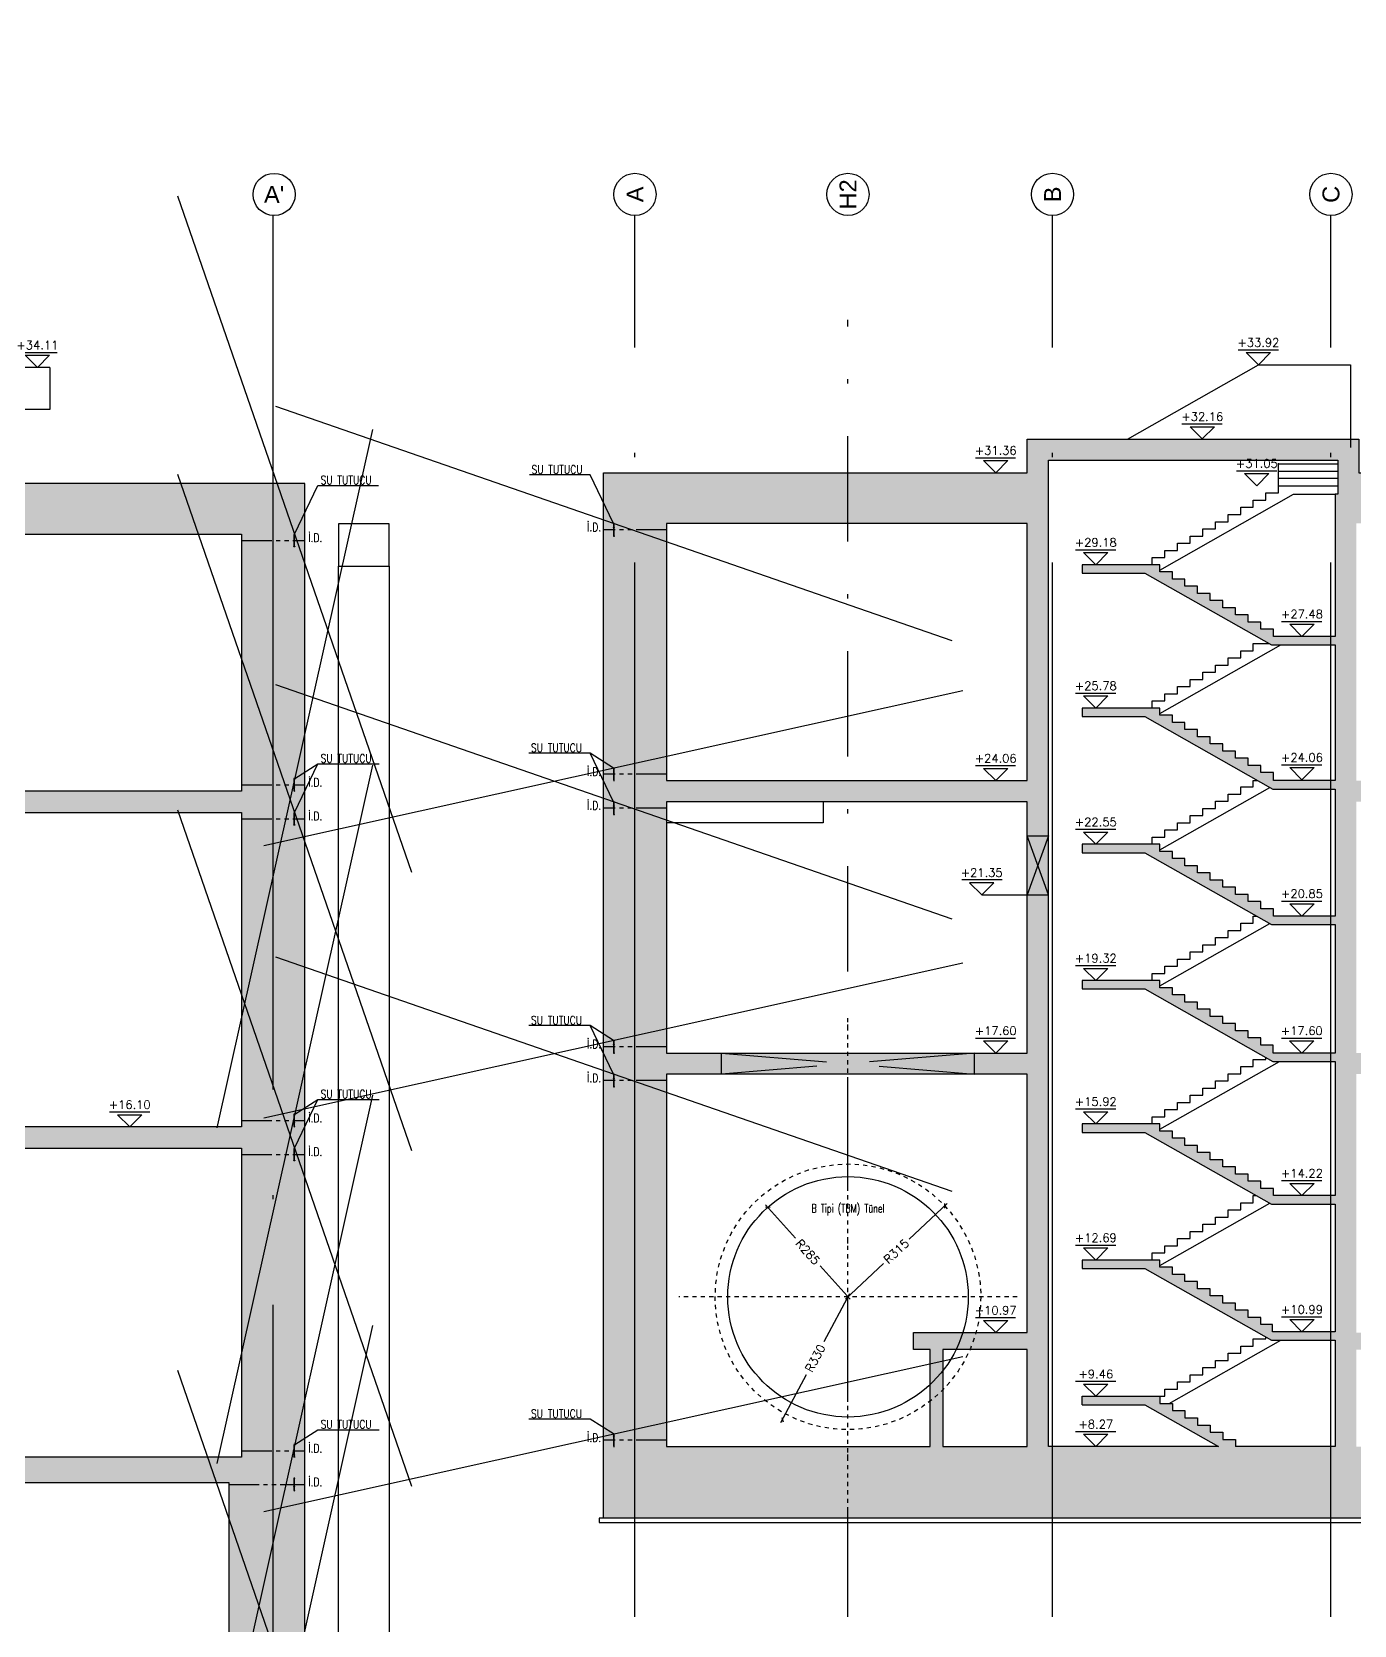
# Model space of a CAD drawing. Header units: millimetres. Extents: x 400408 to 401352, y 4543980 to 4544157.
# Drawn here: x 401005.74 to 401037.09, y 4544033.75 to 4544071.54 of the extents above; entities that cross this region are included whole.
import ezdxf
from ezdxf.enums import TextEntityAlignment as Align

# ---------------------------------------------------------------- set-up
doc = ezdxf.new("R2010")
doc.units = ezdxf.units.MM
for name, pattern in [('ACAD_ISO05W100', [33, 24, -3, 0, -3, 0, -3]), ('AKS', [3, 2.5, -0.25, 0, -0.25]), ('CIZGI', [0.4, 0.25, -0.15]), ('CONTINU', [0]), ('DASHDOT2', [0.5, 0.25, -0.125, 0, -0.125]), ('HIDDEN', [0.375, 0.25, -0.125])]:
    doc.linetypes.add(name, pattern=pattern)
for name, color, linetype in [('aks prota', 2, 'AKS'), ('caks prota', 4, 'Continuous'), ('görünüş prota', 4, 'Continuous'), ('inşaat derzi prota', 11, 'Continuous'), ('kesit prota', 1, 'Continuous'), ('kesit tarama prota', 252, 'Continuous'), ('kot prota', 4, 'Continuous'), ('lkolon prota', 4, 'Continuous'), ('merdiven prota', 2, 'Continuous'), ('not prota', 2, 'Continuous'), ('not yazısı prota', 6, 'Continuous'), ('not çizgisi prota', 4, 'Continuous'), ('PRT-AL-TUNEL_EKSENI', 14, 'DASHDOT2'), ('PRT-CST-rc_level', 6, 'Continuous'), ('PRT-CST-rc_levermark', 4, 'Continuous'), ('st_s_su tutucu', 2, 'Continuous'), ('st_s_ölçü', 4, 'Continuous'), ('taks prota', 7, 'Continuous')]:
    doc.layers.add(name, color=color, linetype=linetype)
doc.layers.add('PRT-KD-kazik', color=172, linetype='Continuous', lineweight=25)
doc.styles.add('OLCU', font='romanstw.shx')
doc.styles.get("Standard").update_dxf_attribs({"font": 'Arial.ttf'})
doc.styles.add('TAKS', font='Arial Unicode.ttf')
doc.styles.add('TEXT250', font='romanstw.shx', dxfattribs={"width": 0.8, "height": 25})
doc.styles.add('TSIMPLEX', font='romanstw.shx')
doc.dimstyles.new('1-100', dxfattribs={"dimscale": 0.5, "dimtxt": 2, "dimasz": 7.5, "dimexe": 3, "dimexo": 5, "dimgap": 5, "dimtad": 3, "dimdec": 1, "dimlfac": 2, "dimzin": 9, "dimdsep": 46, "dimtxsty": 'Standard', "dimblk": 'OBLIQUE', "dimcen": 0.09, "dimclrd": 3, "dimclre": 3, "dimclrt": 1, "dimadec": 3, "dimazin": 0, "dimtfac": 1, "dimtdec": 1, "dimtofl": 0, "dimtmove": 0, "dimatfit": 3, "dimfxl": 4, "dimtolj": 1, "dimtzin": 0, "dimarcsym": 0})
doc.dimstyles.new('1-50', dxfattribs={"dimtxt": 10, "dimasz": 4, "dimexe": 4, "dimexo": 8, "dimgap": 4, "dimtad": 1, "dimdec": 1, "dimrnd": 0.05, "dimzin": 9, "dimdsep": 46, "dimtxsty": 'OLCU', "dimblk1": 'OBLIQUE', "dimblk2": 'OBLIQUE', "dimsah": 1, "dimcen": 2, "dimdle": 4, "dimclrd": 4, "dimclre": 4, "dimclrt": 3, "dimadec": 1, "dimazin": 0, "dimtfac": 1, "dimtdec": 1, "dimtix": 1, "dimtmove": 2, "dimatfit": 3, "dimldrblk": 'OBLIQUE', "dimfxl": 1, "dimtvp": 1, "dimtolj": 1, "dimtzin": 1, "dimarcsym": 0})

# ---------------------------------------------------------------- blocks, each defined once
blk = doc.blocks.new('KOTK5')
at = {"layer": 'PRT-CST-rc_levermark'}
blk.add_line((217, 160), (-213, 160), dxfattribs=at)
blk.add_lwpolyline([(130, 130), (-130, 130), (0, 0)], close=True, dxfattribs=at)
at = {"layer": 'PRT-CST-rc_level', "style": 'OLCU'}
blk.add_attdef('000.00', text='', height=90, dxfattribs=at).set_placement((0, 193), align=Align.CENTER)
blk = doc.blocks.new('_Oblique')
at = {"layer": 'st_s_ölçü', "lineweight": -2}
blk.add_line((-0.5, -0.5), (0.5, 0.5), dxfattribs=at)
blk = doc.blocks.new('D')
at = {"layer": 'st_s_su tutucu', "linetype": 'CONTINU', "ltscale": 0.2}
for p, q in [((-39987.8, 52508.2), (-39992.6, 52508.2)), ((-39992.6, 52508.2), (-39992.6, 52507.4)), ((-39992.6, 52507.4), (-39990.6, 52506.1)), ((-39992.6, 52449), (-39990.6, 52450.3)), ((-39992.6, 52448.2), (-39992.6, 52449)), ((-39987.8, 52448.2), (-39992.6, 52448.2)), ((-39990.6, 52478.7), (-39991.9, 52478.7)), ((-39991.9, 52478.7), (-39991.9, 52477.7)), ((-39991.9, 52477.7), (-39990.6, 52477.7)), ((-39990.6, 52498.5), (-39991.5, 52498.5)), ((-39991.5, 52498.5), (-39991.5, 52497.9)), ((-39991.5, 52497.9), (-39990.6, 52497.9)), ((-39990.6, 52488.5), (-39991.5, 52488.5)), ((-39991.5, 52488.5), (-39991.5, 52487.9)), ((-39991.5, 52487.9), (-39990.6, 52487.9)), ((-39991.5, 52467.9), (-39991.5, 52468.5)), ((-39991.5, 52468.5), (-39990.6, 52468.5)), ((-39990.6, 52467.9), (-39991.5, 52467.9)), ((-39991.5, 52457.9), (-39991.5, 52458.5)), ((-39991.5, 52458.5), (-39990.6, 52458.5)), ((-39990.6, 52457.9), (-39991.5, 52457.9)), ((-39990.6, 52506.1), (-39990.6, 52498.5)), ((-39990.6, 52497.9), (-39990.6, 52488.5)), ((-39990.6, 52487.9), (-39990.6, 52478.7)), ((-39990.6, 52468.5), (-39990.6, 52477.7)), ((-39990.6, 52458.5), (-39990.6, 52467.9)), ((-39990.6, 52450.3), (-39990.6, 52457.9)), ((-39989.8, 52506.1), (-39987.8, 52507.4)), ((-39989.8, 52498.5), (-39989.8, 52506.1)), ((-39988.9, 52498.5), (-39989.8, 52498.5)), ((-39989.8, 52488.5), (-39989.8, 52497.9)), ((-39989.8, 52497.9), (-39988.9, 52497.9)), ((-39988.9, 52488.5), (-39989.8, 52488.5)), ((-39989.8, 52478.7), (-39989.8, 52487.9)), ((-39989.8, 52487.9), (-39988.9, 52487.9)), ((-39988.5, 52478.7), (-39989.8, 52478.7)), ((-39989.8, 52477.7), (-39988.5, 52477.7)), ((-39989.8, 52477.7), (-39989.8, 52468.5)), ((-39989.8, 52468.5), (-39988.9, 52468.5)), ((-39988.9, 52467.9), (-39989.8, 52467.9)), ((-39989.8, 52467.9), (-39989.8, 52458.5)), ((-39989.8, 52458.5), (-39988.9, 52458.5)), ((-39988.9, 52457.9), (-39989.8, 52457.9)), ((-39989.8, 52457.9), (-39989.8, 52450.3)), ((-39989.8, 52450.3), (-39987.8, 52449)), ((-39988.9, 52497.9), (-39988.9, 52498.5)), ((-39988.9, 52487.9), (-39988.9, 52488.5)), ((-39988.9, 52468.5), (-39988.9, 52467.9)), ((-39988.9, 52458.5), (-39988.9, 52457.9)), ((-39988.5, 52477.7), (-39988.5, 52478.7)), ((-39987.8, 52507.4), (-39987.8, 52508.2)), ((-39987.8, 52449), (-39987.8, 52448.2))]:
    blk.add_line(p, q, dxfattribs=at)
blk = doc.blocks.new('*D11')
at = {"layer": 'DEFPOINTS', "color": 0, "transparency": 16777216}
for p in [(-455.8, 109.6), (-265.8, -102.9)]:
    blk.add_point(p, dxfattribs=at)
at = {"layer": 'st_s_ölçü', "color": 4, "lineweight": -2, "transparency": 16777216}
for p, q in [((-461.1, 115.6), (-389.9, 36)), ((-260.5, -108.8), (-331.6, -29.2))]:
    blk.add_line(p, q, dxfattribs=at)
at = {"layer": 'st_s_ölçü', "color": 4, "lineweight": -2, "transparency": 16777216, "xscale": 8, "yscale": 8, "zscale": 8, "rotation": 131.8058995973175}
blk.add_blockref('_Oblique', (-455.8, 109.6), dxfattribs=at)
at = {"layer": 'st_s_ölçü', "color": 3, "transparency": 16777216, "insert": (-360.8, 3.4), "char_height": 20, "attachment_point": 5, "rotation": 311.8059, "style": 'OLCU'}
blk.add_mtext('\\A1;R285', dxfattribs=at)
blk = doc.blocks.new('*D12')
at = {"layer": 'DEFPOINTS', "color": 0, "transparency": 16777216}
for p in [(-36.3, 113), (-265.8, -102.9)]:
    blk.add_point(p, dxfattribs=at)
at = {"layer": 'st_s_ölçü', "color": 4, "lineweight": -2, "transparency": 16777216}
for p, q in [((-30.5, 118.4), (-120.6, 33.7)), ((-271.6, -108.3), (-181.5, -23.6))]:
    blk.add_line(p, q, dxfattribs=at)
at = {"layer": 'st_s_ölçü', "color": 4, "lineweight": -2, "transparency": 16777216, "xscale": 8, "yscale": 8, "zscale": 8, "rotation": 43.24583088137385}
blk.add_blockref('_Oblique', (-36.3, 113), dxfattribs=at)
at = {"layer": 'st_s_ölçü', "color": 3, "transparency": 16777216, "insert": (-151.1, 5.1), "char_height": 20, "attachment_point": 5, "rotation": 43.2458, "style": 'OLCU'}
blk.add_mtext('\\A1;R315', dxfattribs=at)
blk = doc.blocks.new('*D13')
at = {"layer": 'DEFPOINTS', "color": 0, "transparency": 16777216}
for p in [(-265.8, -102.9), (-421, -394.1)]:
    blk.add_point(p, dxfattribs=at)
at = {"layer": 'lkolon prota', "color": 4, "lineweight": -2, "transparency": 16777216}
for p, q in [((-262, -95.8), (-322.9, -209.9)), ((-424.8, -401.1), (-364, -287))]:
    blk.add_line(p, q, dxfattribs=at)
at = {"layer": 'lkolon prota', "color": 4, "lineweight": -2, "transparency": 16777216, "xscale": 8, "yscale": 8, "zscale": 8, "rotation": 241.9351701811658}
blk.add_blockref('_Oblique', (-421, -394.1), dxfattribs=at)
at = {"layer": 'lkolon prota', "color": 3, "transparency": 16777216, "insert": (-343.4, -248.5), "char_height": 20, "attachment_point": 5, "rotation": 61.9352, "style": 'OLCU'}
blk.add_mtext('\\A1;R330', dxfattribs=at)
blk = doc.blocks.new('A$C127942D9')
at = {"layer": 'aks prota', "ltscale": 2}
blk.add_line((-265.793, -631.684), (-265.793, 559.681), dxfattribs=at)
at = {"layer": 'aks prota'}
blk.add_line((135.187, -102.854), (-666.774, -102.854), dxfattribs=at)
at = {"layer": 'görünüş prota', "color": 6, "linetype": 'CIZGI', "ltscale": 2}
blk.add_circle((-265.793, -102.854), 315, dxfattribs=at)
at = {"layer": 'görünüş prota', "color": 6}
blk.add_circle((-265.793, -102.854), 285, dxfattribs=at)
at = {"layer": 'not prota', "style": 'TEXT250', "width": 0.7}
blk.add_text('B Tipi (TBM) Tünel', height=20, dxfattribs=at).set_placement((-265.793, 106.819), align=Align.MIDDLE_CENTER)
at = {"layer": 'lkolon prota'}
dim = blk.add_radius_dim(center=(-265.793, -102.854), mpoint=(-421.048, -394.051), dimstyle='1-100', dxfattribs=at)
dim.commit()
dim.dimension.update_dxf_attribs({"geometry": '*D13', "text_midpoint": (-343.421, -248.453), "dimtype": 132})
at = {"layer": 'st_s_ölçü'}
for mpoint, picture, middle in [((-455.777, 109.587), '*D11', (-360.785, 3.366)), ((-36.341, 112.962), '*D12', (-151.067, 5.054))]:
    dim = blk.add_radius_dim(center=(-265.793, -102.854), mpoint=mpoint, dimstyle='1-100', dxfattribs=at)
    dim.commit()
    dim.dimension.update_dxf_attribs({"geometry": picture, "text_midpoint": middle, "dimtype": 132})

msp = doc.modelspace()

# ---------------------------------------------------------------- hatches: boundary and pattern name
at = {"layer": 'kesit tarama prota'}
h = msp.add_hatch(color=256, dxfattribs=at)
h.dxf.hatch_style = 1
h.paths.add_polyline_path([(401012.209, 4544060.828), (400970.91, 4544060.828), (400970.91, 4544063.828), (400970.54, 4544063.828), (400970.54, 4544059.628), (400999.209, 4544059.628), (401003.209, 4544059.628), (401010.709, 4544059.628), (401010.709, 4544053.528), (400992.186, 4544053.528), (400992.186, 4544053.028), (401010.709, 4544053.028), (401010.709, 4544045.568), (401004.809, 4544045.568), (401004.809, 4544047.068), (400992.186, 4544047.068), (400992.186, 4544046.568), (401001.209, 4544046.568), (401001.209, 4544045.868), (401001.809, 4544045.868), (401001.809, 4544046.568), (401004.309, 4544046.568), (401004.309, 4544045.068), (401010.709, 4544045.068), (401010.709, 4544037.738), (400992.186, 4544037.738), (400992.186, 4544036.738), (401001.809, 4544036.738), (401001.809, 4544037.138), (401010.409, 4544037.138), (401010.409, 4544032.278), (400991.959, 4544032.278), (400991.959, 4544031.678), (401010.409, 4544031.678), (401010.409, 4544024.228), (401008.518, 4544024.228), (401007.529, 4544023.678), (401006.189, 4544023.678), (401005.199, 4544024.228), (401004.558, 4544024.228), (401004.558, 4544025.858), (401005.309, 4544025.858), (401005.309, 4544026.158), (400976.409, 4544026.158), (400976.409, 4544025.858), (400977.158, 4544025.858), (400977.158, 4544024.228), (400976.518, 4544024.228), (400975.529, 4544023.678), (400974.189, 4544023.678), (400973.199, 4544024.228), (400971.309, 4544024.228), (400971.309, 4544031.678), (400987.209, 4544031.678), (400987.209, 4544031.078), (400988.009, 4544031.078), (400988.009, 4544031.678), (400989.759, 4544031.678), (400989.759, 4544032.278), (400971.31, 4544032.278), (400971.31, 4544036.738), (400989.01, 4544036.738), (400989.01, 4544037.738), (400988.142, 4544037.738), (400988.142, 4544040.038), (400988.637, 4544040.038), (400988.637, 4544040.438), (400980.726, 4544040.438), (400980.726, 4544040.038), (400987.771, 4544040.038), (400987.771, 4544037.738), (400979.515, 4544037.738), (400979.515, 4544040.438), (400972.32, 4544040.438), (400972.32, 4544040.038), (400972.815, 4544040.038), (400972.815, 4544037.738), (400969.509, 4544037.738), (400969.509, 4544024.48), (400968.709, 4544024.48), (400968.709, 4544021.678), (400988.822, 4544021.678), (400989.097, 4544022.228), (400989.259, 4544022.228), (400989.259, 4544024.228), (400977.408, 4544024.228), (400977.408, 4544025.858), (401004.308, 4544025.858), (401004.308, 4544024.228), (400992.459, 4544024.228), (400992.459, 4544022.228), (401004.681, 4544022.228), (401005.67, 4544021.678), (401008.047, 4544021.678), (401009.037, 4544021.678), (401013.009, 4544021.678), (401013.009, 4544024.228), (401012.209, 4544024.228)])
h.paths.add_polyline_path([(400979.004, 4544040.038), (400979.004, 4544037.738), (400973.186, 4544037.738), (400973.186, 4544040.038)], flags=16)
h = msp.add_hatch(color=256, dxfattribs=at)
h.dxf.hatch_style = 1
h.paths.add_polyline_path([(401047.188, 4544061.08), (401037.198, 4544061.08), (401037.198, 4544061.88), (401029.338, 4544061.88), (401029.338, 4544061.08), (401019.288, 4544061.08), (401019.288, 4544036.29), (401047.188, 4544036.29)])
h.paths.add_polyline_path([(401029.338, 4544037.99), (401027.338, 4544037.99), (401027.338, 4544040.29), (401029.338, 4544040.29)], flags=16)
h.paths.add_polyline_path([(401029.838, 4544037.99), (401029.838, 4544061.38), (401036.698, 4544061.38), (401036.698, 4544060.571), (401036.638, 4544060.571), (401036.638, 4544059.88), (401036.638, 4544057.2), (401035.178, 4544057.2), (401035.178, 4544057.37), (401034.878, 4544057.37), (401034.878, 4544057.54), (401034.578, 4544057.54), (401034.578, 4544057.71), (401034.278, 4544057.71), (401034.278, 4544057.88), (401033.978, 4544057.88), (401033.978, 4544058.05), (401033.678, 4544058.05), (401033.678, 4544058.22), (401033.378, 4544058.22), (401033.378, 4544058.39), (401033.078, 4544058.39), (401033.078, 4544058.56), (401032.778, 4544058.56), (401032.778, 4544058.73), (401032.478, 4544058.73), (401032.478, 4544058.9), (401030.638, 4544058.9), (401030.638, 4544058.7), (401032.125, 4544058.7), (401035.125, 4544057), (401036.638, 4544057), (401036.638, 4544053.78), (401035.178, 4544053.78), (401035.178, 4544053.97), (401034.878, 4544053.97), (401034.878, 4544054.14), (401034.578, 4544054.14), (401034.578, 4544054.31), (401034.278, 4544054.31), (401034.278, 4544054.48), (401033.978, 4544054.48), (401033.978, 4544054.65), (401033.678, 4544054.65), (401033.678, 4544054.82), (401033.378, 4544054.82), (401033.378, 4544054.99), (401033.078, 4544054.99), (401033.078, 4544055.16), (401032.778, 4544055.16), (401032.778, 4544055.33), (401032.478, 4544055.33), (401032.478, 4544055.5), (401030.638, 4544055.5), (401030.638, 4544055.3), (401032.126, 4544055.3), (401035.161, 4544053.58), (401036.638, 4544053.58), (401036.638, 4544050.57), (401035.178, 4544050.57), (401035.178, 4544050.74), (401034.878, 4544050.74), (401034.878, 4544050.91), (401034.578, 4544050.91), (401034.578, 4544051.08), (401034.278, 4544051.08), (401034.278, 4544051.25), (401033.978, 4544051.25), (401033.978, 4544051.42), (401033.678, 4544051.42), (401033.678, 4544051.59), (401033.378, 4544051.59), (401033.378, 4544051.76), (401033.078, 4544051.76), (401033.078, 4544051.93), (401032.778, 4544051.93), (401032.778, 4544052.1), (401032.478, 4544052.1), (401032.478, 4544052.27), (401030.638, 4544052.27), (401030.638, 4544052.07), (401032.125, 4544052.07), (401035.125, 4544050.37), (401036.638, 4544050.37), (401036.638, 4544047.32), (401035.168, 4544047.32), (401035.168, 4544047.51), (401034.878, 4544047.51), (401034.878, 4544047.68), (401034.578, 4544047.68), (401034.578, 4544047.85), (401034.278, 4544047.85), (401034.278, 4544048.02), (401033.978, 4544048.02), (401033.978, 4544048.19), (401033.678, 4544048.19), (401033.678, 4544048.36), (401033.378, 4544048.36), (401033.378, 4544048.53), (401033.078, 4544048.53), (401033.078, 4544048.7), (401032.778, 4544048.7), (401032.778, 4544048.87), (401032.478, 4544048.87), (401032.478, 4544049.04), (401030.638, 4544049.04), (401030.638, 4544048.84), (401032.125, 4544048.84), (401035.16, 4544047.12), (401036.638, 4544047.12), (401036.638, 4544043.94), (401035.178, 4544043.94), (401035.178, 4544044.11), (401034.878, 4544044.11), (401034.878, 4544044.28), (401034.578, 4544044.28), (401034.578, 4544044.45), (401034.278, 4544044.45), (401034.278, 4544044.62), (401033.978, 4544044.62), (401033.978, 4544044.79), (401033.678, 4544044.79), (401033.678, 4544044.96), (401033.378, 4544044.96), (401033.378, 4544045.13), (401033.078, 4544045.13), (401033.078, 4544045.3), (401032.778, 4544045.3), (401032.778, 4544045.47), (401032.478, 4544045.47), (401032.478, 4544045.64), (401030.638, 4544045.64), (401030.638, 4544045.44), (401032.125, 4544045.44), (401035.125, 4544043.74), (401036.638, 4544043.74), (401036.638, 4544040.71), (401035.153, 4544040.71), (401035.153, 4544040.88), (401034.878, 4544040.88), (401034.878, 4544041.05), (401034.578, 4544041.05), (401034.578, 4544041.22), (401034.278, 4544041.22), (401034.278, 4544041.39), (401033.978, 4544041.39), (401033.978, 4544041.56), (401033.678, 4544041.56), (401033.678, 4544041.73), (401033.378, 4544041.73), (401033.378, 4544041.9), (401033.078, 4544041.9), (401033.078, 4544042.07), (401032.778, 4544042.07), (401032.778, 4544042.24), (401032.478, 4544042.24), (401032.478, 4544042.41), (401030.638, 4544042.41), (401030.638, 4544042.21), (401032.125, 4544042.21), (401035.125, 4544040.51), (401036.638, 4544040.51), (401036.638, 4544037.99), (401034.278, 4544037.99), (401034.278, 4544038.16), (401033.978, 4544038.16), (401033.978, 4544038.33), (401033.678, 4544038.33), (401033.678, 4544038.5), (401033.378, 4544038.5), (401033.378, 4544038.67), (401033.078, 4544038.67), (401033.078, 4544038.84), (401032.778, 4544038.84), (401032.778, 4544039.01), (401032.478, 4544039.01), (401032.478, 4544039.18), (401030.638, 4544039.18), (401030.638, 4544038.98), (401032.125, 4544038.98), (401033.872, 4544037.99)], flags=16)
h.paths.add_polyline_path([(401027.038, 4544037.99), (401020.788, 4544037.99), (401020.788, 4544046.82), (401029.338, 4544046.82), (401029.338, 4544040.69), (401026.638, 4544040.69), (401026.638, 4544040.29), (401027.038, 4544040.29)], flags=16)
h.paths.add_polyline_path([(401037.138, 4544037.99), (401037.138, 4544040.29), (401039.138, 4544040.29), (401039.138, 4544037.99)], flags=16)
h.paths.add_polyline_path([(401037.138, 4544040.69), (401037.138, 4544046.82), (401045.688, 4544046.82), (401045.688, 4544037.99), (401039.438, 4544037.99), (401039.438, 4544040.29), (401039.838, 4544040.29), (401039.838, 4544040.69)], flags=16)
h.paths.add_polyline_path([(401029.338, 4544047.32), (401020.788, 4544047.32), (401020.788, 4544053.28), (401029.338, 4544053.28)], flags=16)
h.paths.add_polyline_path([(401037.138, 4544047.32), (401037.138, 4544053.28), (401045.688, 4544053.28), (401045.688, 4544047.32)], flags=16)
h.paths.add_polyline_path([(401029.338, 4544053.78), (401020.788, 4544053.78), (401020.788, 4544059.88), (401029.338, 4544059.88)], flags=16)
h.paths.add_polyline_path([(401037.138, 4544053.78), (401037.138, 4544059.88), (401045.688, 4544059.88), (401045.688, 4544053.78)], flags=16)

# ---------------------------------------------------------------- linework, layer by layer
at = {"layer": 'aks prota', "ltscale": 10}
for p, q in [((401011.459, 4544016.353), (401011.459, 4544067.182)), ((401020.038, 4544033.951), (401020.038, 4544067.182)), ((401029.938, 4544033.951), (401029.938, 4544067.182)), ((401036.538, 4544033.951), (401036.538, 4544067.182))]:
    msp.add_line(p, q, dxfattribs=at)
at = {"layer": 'caks prota', "ltscale": 0.05}
for centre in [(401011.483, 4544067.681), (401020.038, 4544067.682), (401025.088, 4544067.682), (401029.938, 4544067.682), (401036.538, 4544067.682)]:
    msp.add_circle(centre, 0.5, dxfattribs=at)
at = {"layer": 'görünüş prota', "color": 4}
for points in [[(401031.712, 4544061.88), (401034.818, 4544063.64), (401036.998, 4544063.64), (401036.998, 4544061.68)], [(401035.298, 4544060.771), (401035.298, 4544061.312)], [(401036.698, 4544061.281), (401035.298, 4544061.281)], [(401036.698, 4544061.111), (401035.298, 4544061.111)], [(401032.298, 4544058.9), (401032.298, 4544059.07), (401032.598, 4544059.07), (401032.598, 4544059.24), (401032.898, 4544059.24), (401032.898, 4544059.41), (401033.198, 4544059.41), (401033.198, 4544059.58), (401033.498, 4544059.58), (401033.498, 4544059.751), (401033.798, 4544059.751), (401033.798, 4544059.921), (401034.098, 4544059.921), (401034.098, 4544060.091), (401034.398, 4544060.091), (401034.398, 4544060.261), (401034.698, 4544060.261), (401034.698, 4544060.431), (401034.998, 4544060.431), (401034.998, 4544060.601), (401035.298, 4544060.601), (401035.298, 4544060.771), (401036.698, 4544060.771)], [(401036.698, 4544060.941), (401035.298, 4544060.941)], [(401032.478, 4544058.773), (401035.651, 4544060.571), (401036.638, 4544060.571)], [(401032.298, 4544055.5), (401032.298, 4544055.67), (401032.598, 4544055.67), (401032.598, 4544055.84), (401032.898, 4544055.84), (401032.898, 4544056.01), (401033.198, 4544056.01), (401033.198, 4544056.18), (401033.498, 4544056.18), (401033.498, 4544056.35), (401033.798, 4544056.35), (401033.798, 4544056.52), (401034.098, 4544056.52), (401034.098, 4544056.69), (401034.398, 4544056.69), (401034.398, 4544056.86), (401034.698, 4544056.86), (401034.698, 4544057.03), (401035.072, 4544057.03)], [(401032.478, 4544055.372), (401035.351, 4544057)], [(401032.298, 4544052.27), (401032.298, 4544052.44), (401032.598, 4544052.44), (401032.598, 4544052.61), (401032.898, 4544052.61), (401032.898, 4544052.78), (401033.198, 4544052.78), (401033.198, 4544052.95), (401033.498, 4544052.95), (401033.498, 4544053.12), (401033.798, 4544053.12), (401033.798, 4544053.29), (401034.098, 4544053.29), (401034.098, 4544053.46), (401034.398, 4544053.46), (401034.398, 4544053.63), (401034.698, 4544053.63), (401034.698, 4544053.78), (401034.808, 4544053.78)], [(401032.478, 4544052.142), (401035.088, 4544053.621)], [(401024.498, 4544053.28), (401024.498, 4544052.78), (401020.788, 4544052.78)], [(401032.298, 4544049.04), (401032.298, 4544049.21), (401032.598, 4544049.21), (401032.598, 4544049.38), (401032.898, 4544049.38), (401032.898, 4544049.55), (401033.198, 4544049.55), (401033.198, 4544049.72), (401033.498, 4544049.72), (401033.498, 4544049.89), (401033.798, 4544049.89), (401033.798, 4544050.06), (401034.098, 4544050.06), (401034.098, 4544050.23), (401034.398, 4544050.23), (401034.398, 4544050.4), (401034.698, 4544050.4), (401034.698, 4544050.57), (401034.772, 4544050.57)], [(401032.478, 4544048.912), (401035.088, 4544050.391)], [(401032.298, 4544045.64), (401032.298, 4544045.81), (401032.598, 4544045.81), (401032.598, 4544045.98), (401032.898, 4544045.98), (401032.898, 4544046.15), (401033.198, 4544046.15), (401033.198, 4544046.32), (401033.498, 4544046.32), (401033.498, 4544046.49), (401033.798, 4544046.49), (401033.798, 4544046.66), (401034.098, 4544046.66), (401034.098, 4544046.83), (401034.398, 4544046.83), (401034.398, 4544047), (401034.698, 4544047), (401034.698, 4544047.17), (401034.998, 4544047.17), (401034.998, 4544047.212)], [(401032.478, 4544045.512), (401035.315, 4544047.12)], [(401032.298, 4544042.41), (401032.298, 4544042.58), (401032.598, 4544042.58), (401032.598, 4544042.75), (401032.898, 4544042.75), (401032.898, 4544042.92), (401033.198, 4544042.92), (401033.198, 4544043.09), (401033.498, 4544043.09), (401033.498, 4544043.26), (401033.798, 4544043.26), (401033.798, 4544043.43), (401034.098, 4544043.43), (401034.098, 4544043.6), (401034.398, 4544043.6), (401034.398, 4544043.77), (401034.698, 4544043.77), (401034.698, 4544043.94), (401034.772, 4544043.94)], [(401032.478, 4544042.282), (401035.088, 4544043.761)], [(401032.478, 4544039.18), (401032.598, 4544039.18), (401032.598, 4544039.35), (401032.898, 4544039.35), (401032.898, 4544039.52), (401033.198, 4544039.52), (401033.198, 4544039.69), (401033.498, 4544039.69), (401033.498, 4544039.86), (401033.798, 4544039.86), (401033.798, 4544040.03), (401034.098, 4544040.03), (401034.098, 4544040.2), (401034.398, 4544040.2), (401034.398, 4544040.37), (401034.698, 4544040.37), (401034.698, 4544040.54), (401034.998, 4544040.54), (401034.998, 4544040.582)], [(401032.703, 4544039.01), (401035.351, 4544040.51)]]:
    msp.add_lwpolyline(points, dxfattribs=at)
at = {"layer": 'görünüş prota'}
for points in [[(401006.169, 4544063.578), (401006.169, 4544062.578), (401004.869, 4544062.578)], [(401006.169, 4544063.578), (401004.869, 4544063.578)], [(401019.288, 4544036.29), (401019.188, 4544036.29), (401019.188, 4544036.19), (401047.288, 4544036.19), (401047.288, 4544036.29), (401047.188, 4544036.29)]]:
    msp.add_lwpolyline(points, dxfattribs=at)
at = {"layer": 'inşaat derzi prota', "linetype": 'ACAD_ISO05W100', "ltscale": 0.03}
for points in [[(401020.788, 4544059.73), (401019.288, 4544059.73)], [(401010.709, 4544059.478), (401012.209, 4544059.478)], [(401020.788, 4544053.93), (401019.288, 4544053.93)], [(401010.709, 4544053.678), (401012.209, 4544053.678)], [(401020.788, 4544053.13), (401019.288, 4544053.13)], [(401010.709, 4544052.878), (401012.209, 4544052.878)], [(401020.788, 4544047.47), (401019.288, 4544047.47)], [(401020.788, 4544046.67), (401019.288, 4544046.67)], [(401010.709, 4544045.718), (401012.209, 4544045.718)], [(401010.709, 4544044.918), (401012.209, 4544044.918)], [(401020.788, 4544038.14), (401019.288, 4544038.14)], [(401010.709, 4544037.888), (401012.209, 4544037.888)], [(401010.409, 4544037.088), (401012.209, 4544037.088)]]:
    msp.add_lwpolyline(points, dxfattribs=at)
at = {"layer": 'kesit prota', "color": 1}
for points in [[(401037.198, 4544061.08), (401047.188, 4544061.08), (401047.188, 4544036.29), (401019.288, 4544036.29), (401019.288, 4544061.08), (401029.338, 4544061.08), (401029.338, 4544061.88), (401037.198, 4544061.88)], [(401020.788, 4544059.88), (401020.788, 4544053.78), (401029.338, 4544053.78), (401029.338, 4544059.88)], [(401020.788, 4544053.28), (401020.788, 4544047.32), (401029.338, 4544047.32), (401029.338, 4544053.28)], [(401020.788, 4544046.82), (401020.788, 4544037.99), (401027.038, 4544037.99), (401027.038, 4544040.29), (401026.638, 4544040.29), (401026.638, 4544040.69), (401029.338, 4544040.69), (401029.338, 4544046.82)], [(401027.338, 4544040.29), (401027.338, 4544037.99), (401029.338, 4544037.99), (401029.338, 4544040.29)]]:
    msp.add_lwpolyline(points, close=True, dxfattribs=at)
at = {"layer": 'kesit prota'}
for points in [[(401030.638, 4544038.98), (401032.125, 4544038.98), (401033.872, 4544037.99), (401029.838, 4544037.99), (401029.838, 4544061.38), (401036.698, 4544061.38), (401036.698, 4544060.571), (401036.638, 4544060.571), (401036.638, 4544059.88), (401036.638, 4544059.88), (401036.638, 4544057.2), (401035.178, 4544057.2), (401035.178, 4544057.37), (401034.878, 4544057.37), (401034.878, 4544057.54), (401034.578, 4544057.54), (401034.578, 4544057.71), (401034.278, 4544057.71), (401034.278, 4544057.88), (401033.978, 4544057.88), (401033.978, 4544058.05), (401033.678, 4544058.05), (401033.678, 4544058.22), (401033.378, 4544058.22), (401033.378, 4544058.39), (401033.078, 4544058.39), (401033.078, 4544058.56), (401032.778, 4544058.56), (401032.778, 4544058.73), (401032.478, 4544058.73), (401032.478, 4544058.9), (401030.638, 4544058.9), (401030.638, 4544058.7), (401032.125, 4544058.7), (401035.125, 4544057), (401036.638, 4544057), (401036.638, 4544053.78), (401035.178, 4544053.78), (401035.178, 4544053.97), (401034.878, 4544053.97), (401034.878, 4544054.14), (401034.578, 4544054.14), (401034.578, 4544054.31), (401034.278, 4544054.31), (401034.278, 4544054.48), (401033.978, 4544054.48), (401033.978, 4544054.65), (401033.678, 4544054.65), (401033.678, 4544054.82), (401033.378, 4544054.82), (401033.378, 4544054.99), (401033.078, 4544054.99), (401033.078, 4544055.16), (401032.778, 4544055.16), (401032.778, 4544055.33), (401032.478, 4544055.33), (401032.478, 4544055.5), (401030.638, 4544055.5), (401030.638, 4544055.3), (401032.126, 4544055.3), (401035.161, 4544053.58), (401036.638, 4544053.58), (401036.638, 4544050.57), (401035.178, 4544050.57), (401035.178, 4544050.74), (401034.878, 4544050.74), (401034.878, 4544050.91), (401034.578, 4544050.91), (401034.578, 4544051.08), (401034.278, 4544051.08), (401034.278, 4544051.25), (401033.978, 4544051.25), (401033.978, 4544051.42), (401033.678, 4544051.42), (401033.678, 4544051.59), (401033.378, 4544051.59), (401033.378, 4544051.76), (401033.078, 4544051.76), (401033.078, 4544051.93), (401032.778, 4544051.93), (401032.778, 4544052.1), (401032.478, 4544052.1), (401032.478, 4544052.27), (401030.638, 4544052.27), (401030.638, 4544052.07), (401032.125, 4544052.07), (401035.125, 4544050.37), (401036.638, 4544050.37), (401036.638, 4544047.32), (401035.168, 4544047.32), (401035.168, 4544047.51), (401034.878, 4544047.51), (401034.878, 4544047.68), (401034.578, 4544047.68), (401034.578, 4544047.85), (401034.278, 4544047.85), (401034.278, 4544048.02), (401033.978, 4544048.02), (401033.978, 4544048.19), (401033.678, 4544048.19), (401033.678, 4544048.36), (401033.378, 4544048.36), (401033.378, 4544048.53), (401033.078, 4544048.53), (401033.078, 4544048.7), (401032.778, 4544048.7), (401032.778, 4544048.87), (401032.478, 4544048.87), (401032.478, 4544049.04), (401030.638, 4544049.04), (401030.638, 4544048.84), (401032.125, 4544048.84), (401035.16, 4544047.12), (401036.638, 4544047.12), (401036.638, 4544043.94), (401035.178, 4544043.94), (401035.178, 4544044.11), (401034.878, 4544044.11), (401034.878, 4544044.28), (401034.578, 4544044.28), (401034.578, 4544044.45), (401034.278, 4544044.45), (401034.278, 4544044.62), (401033.978, 4544044.62), (401033.978, 4544044.79), (401033.678, 4544044.79), (401033.678, 4544044.96), (401033.378, 4544044.96), (401033.378, 4544045.13), (401033.078, 4544045.13), (401033.078, 4544045.3), (401032.778, 4544045.3), (401032.778, 4544045.47), (401032.478, 4544045.47), (401032.478, 4544045.64), (401030.638, 4544045.64), (401030.638, 4544045.44), (401032.125, 4544045.44), (401035.125, 4544043.74), (401036.638, 4544043.74), (401036.638, 4544040.71), (401035.153, 4544040.71), (401035.153, 4544040.88), (401034.878, 4544040.88), (401034.878, 4544041.05), (401034.578, 4544041.05), (401034.578, 4544041.22), (401034.278, 4544041.22), (401034.278, 4544041.39), (401033.978, 4544041.39), (401033.978, 4544041.56), (401033.678, 4544041.56), (401033.678, 4544041.73), (401033.378, 4544041.73), (401033.378, 4544041.9), (401033.078, 4544041.9), (401033.078, 4544042.07), (401032.778, 4544042.07), (401032.778, 4544042.24), (401032.478, 4544042.24), (401032.478, 4544042.41), (401030.638, 4544042.41), (401030.638, 4544042.21), (401032.125, 4544042.21), (401035.125, 4544040.51), (401036.638, 4544040.51), (401036.638, 4544037.99), (401034.278, 4544037.99)], [(401005.67, 4544021.678), (401008.047, 4544021.678), (401009.037, 4544021.678), (401013.009, 4544021.678), (401013.009, 4544024.228), (401012.209, 4544024.228), (401012.209, 4544060.828), (400970.91, 4544060.828)], [(401003.209, 4544059.628), (401010.709, 4544059.628), (401010.709, 4544053.528), (400992.186, 4544053.528)], [(400992.186, 4544053.028), (401010.709, 4544053.028), (401010.709, 4544045.568), (401004.809, 4544045.568)], [(401004.309, 4544045.068), (401010.709, 4544045.068), (401010.709, 4544037.738), (400992.186, 4544037.738)], [(401030.638, 4544039.18), (401032.478, 4544039.18), (401032.478, 4544039.01), (401032.778, 4544039.01), (401032.778, 4544038.84), (401033.078, 4544038.84), (401033.078, 4544038.67), (401033.378, 4544038.67), (401033.378, 4544038.5), (401033.678, 4544038.5), (401033.678, 4544038.33), (401033.978, 4544038.33), (401033.978, 4544038.16), (401034.278, 4544038.16), (401034.278, 4544037.99)], [(401030.638, 4544038.98), (401030.638, 4544039.18)], [(401001.809, 4544037.138), (401010.409, 4544037.138), (401010.409, 4544032.278), (400991.959, 4544032.278)]]:
    msp.add_lwpolyline(points, dxfattribs=at)
at = {"layer": 'kot prota', "linetype": 'CONTINU', "ltscale": 0.1}
msp.add_lwpolyline([(401028.258, 4544051.07), (401029.338, 4544051.07)], dxfattribs=at)
at = {"layer": 'merdiven prota', "linetype": 'HIDDEN', "ltscale": 10}
for points in [[(401029.338, 4544052.47), (401029.838, 4544052.47), (401029.338, 4544051.07), (401029.838, 4544051.07), (401029.338, 4544052.47)], [(401022.088, 4544046.82), (401022.088, 4544047.32), (401028.088, 4544046.82), (401028.088, 4544047.32), (401022.088, 4544046.82)]]:
    msp.add_lwpolyline(points, dxfattribs=at)
at = {"layer": 'PRT-AL-TUNEL_EKSENI', "ltscale": 10}
msp.add_line((401025.088, 4544033.951), (401025.088, 4544064.709), dxfattribs=at)
at = {"layer": 'PRT-KD-kazik', "color": 3}
for points in [[(401014.209, 4544059.868), (401013.009, 4544059.868), (401013.009, 4544058.868), (401014.209, 4544058.868)], [(401013.009, 4544058.868), (401014.209, 4544058.868), (401014.209, 4544014.568), (401013.009, 4544014.568)]]:
    msp.add_lwpolyline(points, close=True, dxfattribs=at)

# ---------------------------------------------------------------- block references
at = {"layer": 'aks prota', "ltscale": 10, "xscale": 0.01, "yscale": 0.01, "zscale": 0.01}
msp.add_blockref('A$C127942D9', (401027.746, 4544042.568), dxfattribs=at)
at = {"layer": 'kot prota', "linetype": 'CONTINU', "ltscale": 0.1}
ref = msp.add_blockref('KOTK5', (401005.869, 4544063.578), dxfattribs=dict(at, xscale=-0.002222222222222222, yscale=0.002222222222222221, zscale=0.002222222222222222, rotation=359.9999999999409))
ref.add_attrib('000.00', '+34.11', dxfattribs={"layer": 'PRT-CST-rc_level', "height": 0.2, "style": 'OLCU'}).set_placement((401005.869, 4544064.007), align=Align.CENTER)
ref = msp.add_blockref('KOTK5', (401034.818, 4544063.64), dxfattribs=dict(at, xscale=-0.002222222222222222, yscale=0.002222222222222222, zscale=0.002222222222222222, rotation=359.9999999999036))
ref.add_attrib('000.00', '+33.92', dxfattribs={"layer": 'PRT-CST-rc_level', "height": 0.2, "style": 'OLCU'}).set_placement((401034.818, 4544064.069), align=Align.CENTER)
ref = msp.add_blockref('KOTK5', (401033.488, 4544061.883), dxfattribs=dict(at, xscale=-0.002222222222222222, yscale=0.002222222222222222, zscale=0.002222222222222222, rotation=359.9999999999036))
ref.add_attrib('000.00', '+32.16', dxfattribs={"layer": 'PRT-CST-rc_level', "height": 0.2, "style": 'OLCU'}).set_placement((401033.488, 4544062.312), align=Align.CENTER)
ref = msp.add_blockref('KOTK5', (401028.59, 4544061.08), dxfattribs=dict(at, xscale=-0.002222222222222222, yscale=0.002222222222222222, zscale=0.002222222222222222, rotation=359.9999999999036))
ref.add_attrib('000.00', '+31.36', dxfattribs={"layer": 'PRT-CST-rc_level', "height": 0.2, "style": 'OLCU'}).set_placement((401028.59, 4544061.509), align=Align.CENTER)
ref = msp.add_blockref('KOTK5', (401034.78, 4544060.771), dxfattribs=dict(at, xscale=-0.002222222222222222, yscale=0.002222222222222222, zscale=0.002222222222222222, rotation=359.9999999999036))
ref.add_attrib('000.00', '+31.05', dxfattribs={"layer": 'PRT-CST-rc_level', "height": 0.2, "style": 'OLCU'}).set_placement((401034.78, 4544061.2), align=Align.CENTER)
ref = msp.add_blockref('KOTK5', (401030.963, 4544058.9), dxfattribs=dict(at, xscale=-0.002222222222222222, yscale=0.002222222222222222, zscale=0.002222222222222222, rotation=359.9999999999036))
ref.add_attrib('000.00', '+29.18', dxfattribs={"layer": 'PRT-CST-rc_level', "height": 0.2, "style": 'OLCU'}).set_placement((401030.963, 4544059.329), align=Align.CENTER)
ref = msp.add_blockref('KOTK5', (401035.85, 4544057.2), dxfattribs=dict(at, xscale=-0.002222222222222222, yscale=0.002222222222222222, zscale=0.002222222222222222, rotation=359.9999999999036))
ref.add_attrib('000.00', '+27.48', dxfattribs={"layer": 'PRT-CST-rc_level', "height": 0.2, "style": 'OLCU'}).set_placement((401035.85, 4544057.629), align=Align.CENTER)
ref = msp.add_blockref('KOTK5', (401030.963, 4544055.5), dxfattribs=dict(at, xscale=-0.002222222222222222, yscale=0.002222222222222222, zscale=0.002222222222222222, rotation=359.9999999999036))
ref.add_attrib('000.00', '+25.78', dxfattribs={"layer": 'PRT-CST-rc_level', "height": 0.2, "style": 'OLCU'}).set_placement((401030.963, 4544055.929), align=Align.CENTER)
ref = msp.add_blockref('KOTK5', (401028.59, 4544053.78), dxfattribs=dict(at, xscale=-0.002222222222222222, yscale=0.002222222222222222, zscale=0.002222222222222222, rotation=359.9999999999036))
ref.add_attrib('000.00', '+24.06', dxfattribs={"layer": 'PRT-CST-rc_level', "height": 0.2, "style": 'OLCU'}).set_placement((401028.59, 4544054.209), align=Align.CENTER)
ref = msp.add_blockref('KOTK5', (401035.85, 4544053.8), dxfattribs=dict(at, xscale=-0.002222222222222222, yscale=0.002222222222222222, zscale=0.002222222222222222, rotation=359.9999999999036))
ref.add_attrib('000.00', '+24.06', dxfattribs={"layer": 'PRT-CST-rc_level', "height": 0.2, "style": 'OLCU'}).set_placement((401035.85, 4544054.229), align=Align.CENTER)
ref = msp.add_blockref('KOTK5', (401030.963, 4544052.27), dxfattribs=dict(at, xscale=-0.002222222222222222, yscale=0.002222222222222222, zscale=0.002222222222222222, rotation=359.9999999999036))
ref.add_attrib('000.00', '+22.55', dxfattribs={"layer": 'PRT-CST-rc_level', "height": 0.2, "style": 'OLCU'}).set_placement((401030.963, 4544052.699), align=Align.CENTER)
at = {"layer": 'kot prota', "linetype": 'CONTINU', "ltscale": 0.1, "xscale": 0.002222222222222222, "yscale": 0.002222222222222222, "zscale": 0.002222222222222222}
msp.add_blockref('KOTK5', (401028.258, 4544051.07), dxfattribs=at).add_auto_attribs({'000.00': '+21.35'})
at = {"layer": 'kot prota', "linetype": 'CONTINU', "ltscale": 0.1}
ref = msp.add_blockref('KOTK5', (401035.85, 4544050.57), dxfattribs=dict(at, xscale=-0.002222222222222222, yscale=0.002222222222222222, zscale=0.002222222222222222, rotation=359.9999999999036))
ref.add_attrib('000.00', '+20.85', dxfattribs={"layer": 'PRT-CST-rc_level', "height": 0.2, "style": 'OLCU'}).set_placement((401035.85, 4544050.999), align=Align.CENTER)
ref = msp.add_blockref('KOTK5', (401030.963, 4544049.04), dxfattribs=dict(at, xscale=-0.002222222222222222, yscale=0.002222222222222222, zscale=0.002222222222222222, rotation=359.9999999999036))
ref.add_attrib('000.00', '+19.32', dxfattribs={"layer": 'PRT-CST-rc_level', "height": 0.2, "style": 'OLCU'}).set_placement((401030.963, 4544049.469), align=Align.CENTER)
ref = msp.add_blockref('KOTK5', (401028.59, 4544047.32), dxfattribs=dict(at, xscale=-0.002222222222222222, yscale=0.002222222222222222, zscale=0.002222222222222222, rotation=359.9999999999036))
ref.add_attrib('000.00', '+17.60', dxfattribs={"layer": 'PRT-CST-rc_level', "height": 0.2, "style": 'OLCU'}).set_placement((401028.59, 4544047.749), align=Align.CENTER)
ref = msp.add_blockref('KOTK5', (401035.846, 4544047.32), dxfattribs=dict(at, xscale=-0.002222222222222222, yscale=0.002222222222222222, zscale=0.002222222222222222, rotation=359.9999999999036))
ref.add_attrib('000.00', '+17.60', dxfattribs={"layer": 'PRT-CST-rc_level', "height": 0.2, "style": 'OLCU'}).set_placement((401035.846, 4544047.749), align=Align.CENTER)
ref = msp.add_blockref('KOTK5', (401030.963, 4544045.64), dxfattribs=dict(at, xscale=-0.002222222222222222, yscale=0.002222222222222222, zscale=0.002222222222222222, rotation=359.9999999999036))
ref.add_attrib('000.00', '+15.92', dxfattribs={"layer": 'PRT-CST-rc_level', "height": 0.2, "style": 'OLCU'}).set_placement((401030.963, 4544046.069), align=Align.CENTER)
ref = msp.add_blockref('KOTK5', (401008.059, 4544045.568), dxfattribs=dict(at, xscale=-0.002222222222222222, yscale=0.002222222222222221, zscale=0.002222222222222222, rotation=359.9999999999409))
ref.add_attrib('000.00', '+16.10', dxfattribs={"layer": 'PRT-CST-rc_level', "height": 0.2, "style": 'OLCU'}).set_placement((401008.059, 4544045.997), align=Align.CENTER)
ref = msp.add_blockref('KOTK5', (401035.85, 4544043.94), dxfattribs=dict(at, xscale=-0.002222222222222222, yscale=0.002222222222222222, zscale=0.002222222222222222, rotation=359.9999999999036))
ref.add_attrib('000.00', '+14.22', dxfattribs={"layer": 'PRT-CST-rc_level', "height": 0.2, "style": 'OLCU'}).set_placement((401035.85, 4544044.369), align=Align.CENTER)
ref = msp.add_blockref('KOTK5', (401030.963, 4544042.41), dxfattribs=dict(at, xscale=-0.002222222222222222, yscale=0.002222222222222222, zscale=0.002222222222222222, rotation=359.9999999999036))
ref.add_attrib('000.00', '+12.69', dxfattribs={"layer": 'PRT-CST-rc_level', "height": 0.2, "style": 'OLCU'}).set_placement((401030.963, 4544042.839), align=Align.CENTER)
ref = msp.add_blockref('KOTK5', (401028.59, 4544040.69), dxfattribs=dict(at, xscale=-0.002222222222222222, yscale=0.002222222222222222, zscale=0.002222222222222222, rotation=359.9999999999036))
ref.add_attrib('000.00', '+10.97', dxfattribs={"layer": 'PRT-CST-rc_level', "height": 0.2, "style": 'OLCU'}).set_placement((401028.59, 4544041.119), align=Align.CENTER)
ref = msp.add_blockref('KOTK5', (401035.85, 4544040.71), dxfattribs=dict(at, xscale=-0.002222222222222222, yscale=0.002222222222222222, zscale=0.002222222222222222, rotation=359.9999999999036))
ref.add_attrib('000.00', '+10.99', dxfattribs={"layer": 'PRT-CST-rc_level', "height": 0.2, "style": 'OLCU'}).set_placement((401035.85, 4544041.139), align=Align.CENTER)
ref = msp.add_blockref('KOTK5', (401030.963, 4544039.18), dxfattribs=dict(at, xscale=-0.002222222222222222, yscale=0.002222222222222222, zscale=0.002222222222222222, rotation=359.9999999999036))
ref.add_attrib('000.00', '+9.46', dxfattribs={"layer": 'PRT-CST-rc_level', "height": 0.2, "style": 'OLCU'}).set_placement((401030.963, 4544039.609), align=Align.CENTER)
ref = msp.add_blockref('KOTK5', (401030.963, 4544037.99), dxfattribs=dict(at, xscale=-0.002222222222222222, yscale=0.002222222222222222, zscale=0.002222222222222222, rotation=359.9999999999036))
ref.add_attrib('000.00', '+8.27', dxfattribs={"layer": 'PRT-CST-rc_level', "height": 0.2, "style": 'OLCU'}).set_placement((401030.963, 4544038.419), align=Align.CENTER)
at = {"layer": 'st_s_ölçü', "yscale": 0.004999999999999998, "zscale": 0.004999999999999998, "rotation": 180}
for p, xscale in [((400819.587, 4544322.121), 0.004999999999999998), ((401211.91, 4544321.869), -0.004999999999999998), ((401211.91, 4544316.069), -0.004999999999999998), ((400819.587, 4544316.321), 0.004999999999999998), ((400819.587, 4544315.521), 0.004999999999999998), ((401211.91, 4544315.269), -0.004999999999999998), ((400819.587, 4544309.861), 0.004999999999999998), ((400819.587, 4544309.061), 0.004999999999999998), ((401211.91, 4544308.109), -0.004999999999999998), ((401211.91, 4544307.309), -0.004999999999999998), ((401211.91, 4544300.279), -0.004999999999999998), ((400819.587, 4544300.531), 0.004999999999999998), ((401211.91, 4544299.479), -0.004999999999999998)]:
    msp.add_blockref('D', p, dxfattribs=dict(at, xscale=xscale))

# ---------------------------------------------------------------- texts
at = {"layer": 'not yazısı prota', "ltscale": 0.05, "style": 'TSIMPLEX', "width": 0.8}
for s, p in [('SU TUTUCU', (401012.584, 4544060.806)), ('SU TUTUCU', (401017.584, 4544061.058)), ('İ.D.', (401018.9, 4544059.691)), ('İ.D.', (401012.291, 4544059.439)), ('SU TUTUCU', (401017.572, 4544054.458)), ('SU TUTUCU', (401012.584, 4544054.206)), ('İ.D.', (401012.291, 4544053.639)), ('İ.D.', (401018.9, 4544053.891)), ('İ.D.', (401012.291, 4544052.839)), ('İ.D.', (401018.9, 4544053.091)), ('SU TUTUCU', (401017.572, 4544047.998)), ('İ.D.', (401018.9, 4544047.431)), ('İ.D.', (401018.9, 4544046.631)), ('SU TUTUCU', (401012.584, 4544046.246)), ('İ.D.', (401012.291, 4544045.679)), ('İ.D.', (401012.291, 4544044.879)), ('SU TUTUCU', (401017.572, 4544038.668)), ('SU TUTUCU', (401012.584, 4544038.416)), ('İ.D.', (401018.9, 4544038.101)), ('İ.D.', (401012.291, 4544037.849)), ('İ.D.', (401012.291, 4544037.049))]:
    msp.add_text(s, height=0.2, dxfattribs=at).set_placement(p)
at = {"layer": 'taks prota', "style": 'TAKS'}
for s, rotation, p in [("A'", 359.5052, (401011.483, 4544067.681)), ('A', 90, (401020.038, 4544067.682)), ('H2', 90, (401025.088, 4544067.682)), ('B', 90, (401029.938, 4544067.682)), ('C', 90, (401036.538, 4544067.682))]:
    msp.add_text(s, height=0.4, rotation=rotation, dxfattribs=at).set_placement(p, align=Align.MIDDLE_CENTER)

# ---------------------------------------------------------------- leaders
at = {"layer": 'not çizgisi prota'}
for points in [[(401011.964, 4544059.628), (401012.523, 4544060.778), (401013.961, 4544060.778)], [(401019.532, 4544059.88), (401018.974, 4544061.03), (401017.535, 4544061.03)], [(401019.532, 4544053.28), (401018.974, 4544054.43), (401017.535, 4544054.43)], [(401011.964, 4544053.028), (401012.523, 4544054.178), (401013.961, 4544054.178)], [(401019.525, 4544054.079), (401018.974, 4544054.43), (401017.523, 4544054.43)], [(401011.971, 4544053.827), (401012.523, 4544054.178), (401013.973, 4544054.178)], [(401019.532, 4544046.82), (401018.974, 4544047.97), (401017.535, 4544047.97)], [(401011.964, 4544045.068), (401012.523, 4544046.218), (401013.961, 4544046.218)], [(401019.525, 4544047.619), (401018.974, 4544047.97), (401017.523, 4544047.97)], [(401011.971, 4544045.867), (401012.523, 4544046.218), (401013.973, 4544046.218)], [(401019.525, 4544038.289), (401018.974, 4544038.64), (401017.523, 4544038.64)], [(401011.971, 4544038.037), (401012.523, 4544038.388), (401013.973, 4544038.388)], [(401011.964, 4544031.778), (401012.523, 4544032.928), (401013.961, 4544032.928)], [(401011.971, 4544032.577), (401012.523, 4544032.928), (401013.973, 4544032.928)]]:
    msp.add_leader(points, dimstyle='1-50', override={"dimasz": 12, "dimgap": 4, "dimtad": 0}, dxfattribs=at)

doc.saveas('drawing.dxf')
